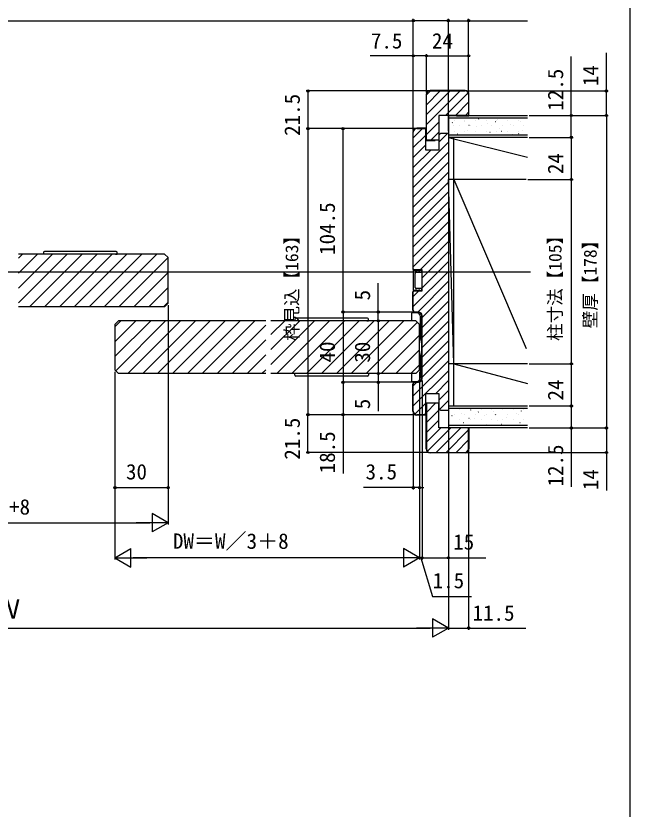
# Model space of a CAD drawing. Units: millimetres, scale not verified. Extents: x -525 to 525, y -783 to 779.
# Drawn here: x 175.1 to 525, y -0.4 to 451.5 of the extents above; entities that cross this region are included whole.
import ezdxf
from ezdxf.enums import TextEntityAlignment as Align

# ---------------------------------------------------------------- set-up
doc = ezdxf.new("R2010")
doc.units = ezdxf.units.MM
doc.header["$LTSCALE"] = 4
for name, color, linetype in [('0-3_YKK_11', 7, 'Continuous'), ('0-5_YKK_12', 2, 'Continuous'), ('0-6_YKK_13', 4, 'Continuous'), ('0-8_YKK_D', 6, 'Continuous'), ('0-9_YKK_ZWAK', 7, 'Continuous'), ('0-A_YSS_K', 3, 'Continuous'), ('0-B_YSS_KE', 3, 'Continuous')]:
    doc.layers.add(name, color=color, linetype=linetype)
doc.styles.add('ＭＳ ゴシック', font='')
doc.styles.get('ＭＳ ゴシック').set_extended_font_data('MS Gothic')

msp = doc.modelspace()

# ---------------------------------------------------------------- linework, layer by layer
at = {"layer": '0-3_YKK_11'}
for p, q in [((404.5, 282.784), (402.5, 282.784)), ((404.5, 282.584), (402.5, 282.584)), ((406.3, 244.784), (406.3, 280.784)), ((406.5, 244.784), (406.5, 280.784)), ((401.3, 226.284), (401.3, 241.784)), ((401.5, 226.284), (401.5, 241.784)), ((402.5, 242.984), (404.5, 242.984)), ((402.5, 242.784), (404.5, 242.784))]:
    msp.add_line(p, q, dxfattribs=at)
for points in [[(401.3, 385.284), (401.3, 307.201), (401.917, 306.584), (406.3, 306.584), (406.3, 305.584), (406.5, 305.584)], [(401.5, 283.784), (401.5, 294.284), (402, 294.784), (406.5, 294.784), (406.5, 295.784), (406.5, 305.784), (406.5, 306.784), (402, 306.784), (401.5, 307.284), (401.5, 385.284)], [(408.5, 380.484), (408.7, 380.484), (408.7, 387.484), (403.5, 387.484)], [(403.5, 387.284), (408.5, 387.284), (408.5, 380.484), (408.5, 375.284), (416.2, 375.284), (416.2, 383.784), (417.2, 384.784), (421.5, 384.784)], [(421.5, 384.784), (421.5, 226.784), (417.2, 226.784), (416.2, 227.784), (416.2, 236.284), (408.5, 236.284), (408.5, 231.284), (408.5, 224.284), (403.5, 224.284)], [(401.3, 283.784), (401.3, 294.367), (401.917, 294.984), (406.3, 294.984), (406.3, 295.984), (406.5, 295.984)], [(408.5, 231.084), (408.7, 231.084), (408.7, 224.084), (403.5, 224.084)]]:
    msp.add_lwpolyline(points, dxfattribs=at)
for centre, radius, start, end in [((403.5, 385.284), 2.2, 90.00001, 179.99999), ((403.5, 385.284), 2, 90.00001, 179.99999), ((402.5, 283.784), 1.2, 180.00001, 269.99999), ((402.5, 283.784), 1, 180.00001, 269.99999), ((404.5, 280.784), 2, 0.00001, 89.99999), ((404.5, 280.784), 1.8, 0.00001, 89.99999), ((404.5, 244.784), 2, 270.00001, 359.99999), ((404.5, 244.784), 1.8, 270.00001, 359.99999), ((402.5, 241.784), 1.2, 90.00001, 179.99999), ((402.5, 241.784), 1, 90.00001, 179.99999), ((403.5, 226.284), 2.2, 180.00001, 269.99999), ((403.5, 226.284), 2, 180.00001, 269.99999)]:
    msp.add_arc(centre, radius, start, end, dxfattribs=at)
at = {"layer": '0-5_YKK_12'}
for p, q in [((259.85, 315.784), (176.6, 315.784)), ((176.6, 313.431), (178.952, 315.784)), ((176.6, 304.946), (187.438, 315.784)), ((176.6, 296.461), (195.923, 315.784)), ((176.6, 287.975), (204.408, 315.784)), ((182.894, 285.784), (212.894, 315.784)), ((191.379, 285.784), (221.379, 315.784)), ((199.864, 285.784), (229.864, 315.784)), ((208.349, 285.784), (238.349, 315.784)), ((216.835, 285.784), (246.835, 315.784)), ((225.32, 285.784), (255.32, 315.784)), ((233.805, 285.784), (261.828, 313.806)), ((259.85, 315.784), (261.85, 313.784)), ((261.85, 287.784), (261.85, 313.784)), ((-122.5, 305.784), (468.247, 305.784)), ((242.291, 285.784), (261.85, 305.343)), ((250.776, 285.784), (261.85, 296.858)), ((259.85, 285.784), (176.6, 285.784)), ((259.261, 285.784), (261.85, 288.373)), ((259.85, 285.784), (261.85, 287.784)), ((231.5, 275.784), (233.5, 277.784)), ((231.5, 274.343), (234.941, 277.784)), ((231.5, 265.858), (243.426, 277.784)), ((231.5, 257.373), (251.911, 277.784)), ((231.5, 275.784), (231.5, 249.784)), ((231.948, 249.336), (260.396, 277.784)), ((317.401, 277.784), (233.5, 277.784)), ((238.882, 247.784), (268.882, 277.784)), ((247.367, 247.784), (277.367, 277.784)), ((255.852, 247.784), (285.852, 277.784)), ((264.337, 247.784), (294.337, 277.784)), ((272.823, 247.784), (302.823, 277.784)), ((281.308, 247.784), (311.308, 277.784)), ((403, 277.784), (320.401, 277.784)), ((320.401, 269.906), (328.279, 277.784)), ((320.401, 261.421), (336.764, 277.784)), ((320.401, 252.935), (345.249, 277.784)), ((323.734, 247.784), (353.734, 277.784)), ((332.22, 247.784), (362.22, 277.784)), ((340.705, 247.784), (370.705, 277.784)), ((349.19, 247.784), (379.19, 277.784)), ((357.676, 247.784), (387.676, 277.784)), ((366.161, 247.784), (396.161, 277.784)), ((374.646, 247.784), (403.823, 276.961)), ((403, 277.784), (405, 275.784)), ((405, 249.784), (405, 275.784)), ((289.793, 247.784), (317.401, 275.391)), ((298.279, 247.784), (317.401, 266.906)), ((383.131, 247.784), (405, 269.652)), ((306.764, 247.784), (317.401, 258.421)), ((391.617, 247.784), (404.873, 261.04)), ((233.5, 247.784), (231.5, 249.784)), ((315.249, 247.784), (317.401, 249.935)), ((400.102, 247.784), (405, 252.682)), ((403, 247.784), (405, 249.784)), ((317.401, 247.784), (233.5, 247.784)), ((403, 247.784), (320.401, 247.784))]:
    msp.add_line(p, q, dxfattribs=at)
at = {"layer": '0-6_YKK_13'}
for p, q in [((190.913, 316.814), (190.85, 315.784)), ((232.288, 317.284), (191.412, 317.284)), ((232.85, 315.784), (232.787, 316.814)), ((231.852, 315.784), (232.85, 315.784)), ((401.5, 306.534), (401.5, 295.034)), ((402.5, 306.534), (401.5, 306.534)), ((402.5, 306.284), (402.5, 306.534)), ((403.7, 306.284), (402.5, 306.284)), ((402.5, 296.784), (402.5, 304.784)), ((406.2, 305.284), (403, 305.284)), ((404.7, 306.284), (403.7, 306.784)), ((403.7, 306.284), (403.7, 306.784)), ((405.2, 306.284), (404.7, 306.284)), ((406.2, 306.284), (405.2, 306.784)), ((405.2, 306.284), (405.2, 306.784)), ((406.2, 306.284), (406.2, 305.284)), ((402.5, 295.034), (401.5, 295.034)), ((402.5, 295.034), (402.5, 295.284)), ((403.7, 295.284), (402.5, 295.284)), ((406.2, 296.284), (403, 296.284)), ((403.7, 294.784), (403.7, 295.284)), ((404.7, 295.284), (403.7, 294.784)), ((405.2, 295.284), (404.7, 295.284)), ((405.2, 294.784), (405.2, 295.284)), ((406.2, 295.284), (405.2, 294.784)), ((406.2, 296.284), (406.2, 295.284)), ((400.5, 281.984), (400.5, 281.952)), ((400.5, 281.952), (400.5, 277.784)), ((334.063, 278.814), (334, 277.784)), ((375.438, 279.284), (334.562, 279.284)), ((375.002, 277.784), (376, 277.784)), ((376, 277.784), (375.937, 278.814)), ((405.5, 268.74), (405.478, 268.522)), ((405.478, 268.075), (405.478, 268.522)), ((406.3, 269.184), (406.02, 269.184)), ((406.3, 269.184), (406.3, 256.384)), ((405.478, 257.047), (405.478, 257.493)), ((405.478, 257.047), (405.5, 256.828)), ((406.02, 256.384), (406.3, 256.384)), ((334.063, 246.753), (334, 247.784)), ((375.438, 246.284), (334.562, 246.284)), ((376, 247.784), (375.937, 246.753)), ((400.5, 247.784), (400.5, 243.616)), ((400.5, 243.616), (400.5, 243.584))]:
    msp.add_line(p, q, dxfattribs=at)
for points in [[(403.5, 282.284), (403.5, 282.284), (400.8, 282.284)], [(405.5, 268.74), (405.5, 280.284), (405.5, 280.284)], [(405.5, 245.284), (405.5, 245.284), (405.5, 256.828)], [(400.8, 243.284), (403.5, 243.284), (403.5, 243.284)]]:
    msp.add_lwpolyline(points, dxfattribs=at)
for centre, radius, start, end in [((191.412, 316.784), 0.5, 90, 176.5), ((232.288, 316.784), 0.5, 3.5, 90), ((403, 304.784), 0.5, 90, 180), ((403, 296.784), 0.5, 180, 270), ((400.8, 281.984), 0.3, 90, 174.88985), ((403.5, 280.284), 2, 0.00218, 89.99782), ((334.562, 278.784), 0.5, 90, 176.5), ((375.438, 278.784), 0.5, 3.5, 90), ((425.78, 262.784), 20.98, 162.8442, 197.1558), ((406.02, 268.884), 0.3, 90, 162.8442), ((406.02, 256.684), 0.3, 197.1558, 270), ((334.562, 246.784), 0.5, 183.5, 270), ((375.438, 246.784), 0.5, 270, 356.5), ((403.5, 245.284), 2, 270.00218, 359.99782), ((400.8, 243.584), 0.3, 185.11015, 270)]:
    msp.add_arc(centre, radius, start, end, dxfattribs=at)
for centre, major_axis, start_param, end_param in [((400.8, 281.987), (0.212, 0.214), 2.2670055, 2.3561945), ((400.8, 243.582), (-0.212, 0.214), 0.7853982, 0.8745872)]:
    msp.add_ellipse(centre, major_axis=major_axis, ratio=0.991311, start_param=start_param, end_param=end_param, dxfattribs=at)
at = {"layer": '0-8_YKK_D'}
for p, q in [((118.7, 448.783), (401.5, 448.783)), ((401.5, 410.984), (401.5, 449.783)), ((401.5, 386.284), (401.5, 449.783)), ((421.5, 448.783), (401.5, 448.783)), ((421.5, 385.784), (421.5, 449.783)), ((421.5, 385.784), (421.5, 449.783)), ((433, 407.783), (433, 449.783)), ((401.5, 386.284), (401.5, 429.783)), ((409, 407.783), (409, 429.783)), ((409, 407.783), (409, 429.783)), ((433, 407.783), (433, 429.783)), ((409, 428.783), (433, 428.783)), ((410, 408.783), (340.5, 408.783)), ((341.5, 408.783), (341.5, 387.284)), ((432, 408.783), (512.5, 408.783)), ((467.5, 394.784), (512.5, 394.784)), ((467.5, 394.784), (512.5, 394.784)), ((467.5, 394.784), (492.5, 394.784)), ((511.5, 394.784), (511.5, 216.784)), ((402.5, 387.284), (340.5, 387.284)), ((402.5, 387.284), (340.5, 387.284)), ((341.5, 387.284), (341.5, 224.284)), ((402.5, 387.284), (360.5, 387.284)), ((361.5, 282.784), (361.5, 387.284)), ((467.5, 382.284), (492.5, 382.284)), ((467.5, 382.284), (492.5, 382.284)), ((491.5, 382.284), (491.5, 358.284)), ((466.747, 358.284), (492.5, 358.284)), ((466.747, 358.284), (492.5, 358.284)), ((491.5, 358.284), (491.5, 253.284)), ((261.85, 286.784), (261.85, 181.784)), ((261.85, 286.784), (261.85, 161.784)), ((401.5, 282.784), (360.5, 282.784)), ((401.5, 282.784), (360.5, 282.784)), ((361.5, 282.784), (361.5, 242.784)), ((401.5, 282.784), (380.5, 282.784)), ((381.5, 277.784), (381.5, 247.784)), ((467.5, 253.284), (492.5, 253.284)), ((467.5, 253.284), (492.5, 253.284)), ((491.5, 253.284), (491.5, 229.284)), ((231.5, 248.784), (231.5, 141.784)), ((231.5, 248.784), (231.5, 181.784)), ((405, 248.784), (405, 141.784)), ((405, 248.784), (405, 181.784)), ((405, 248.784), (405, 141.784)), ((401.5, 242.784), (360.5, 242.784)), ((401.5, 242.784), (360.5, 242.784)), ((401.5, 242.784), (380.5, 242.784)), ((406.5, 243.784), (406.5, 141.784)), ((406.5, 243.784), (406.5, 141.784)), ((467.5, 229.284), (492.5, 229.284)), ((467.5, 229.284), (492.5, 229.284)), ((402.5, 224.284), (340.5, 224.284)), ((402.5, 224.284), (340.5, 224.284)), ((341.5, 202.785), (341.5, 224.284)), ((402.5, 224.284), (360.5, 224.284)), ((401.5, 225.284), (401.5, 181.784)), ((421.5, 225.784), (421.5, 101.784)), ((421.5, 225.784), (421.5, 101.784)), ((421.5, 225.784), (421.5, 141.784)), ((467.5, 216.784), (512.5, 216.784)), ((467.5, 216.784), (492.5, 216.784)), ((468.5, 216.784), (512.5, 216.784)), ((433, 203.784), (433, 101.784)), ((410, 202.785), (340.5, 202.785)), ((432, 202.784), (512.5, 202.784)), ((231.5, 182.784), (261.85, 182.784)), ((401.5, 182.784), (373.173, 182.784)), ((405, 182.784), (401.5, 182.784)), ((405, 182.784), (407.55, 182.784)), ((261.85, 162.784), (252.757, 168.034)), ((252.757, 168.034), (252.757, 157.534)), ((97.2, 162.784), (251.35, 162.784)), ((261.85, 162.784), (243.663, 162.784)), ((261.85, 162.784), (252.757, 157.534)), ((231.5, 142.784), (240.593, 148.034)), ((240.593, 137.534), (240.593, 148.034)), ((405, 142.784), (395.907, 148.034)), ((395.907, 148.034), (395.907, 137.534)), ((231.5, 142.784), (240.593, 137.534)), ((231.5, 142.784), (249.687, 142.784)), ((394.5, 142.784), (242, 142.784)), ((405, 142.784), (386.813, 142.784)), ((405, 142.784), (395.907, 137.534)), ((405, 142.784), (402.45, 142.784)), ((405, 142.784), (406.5, 142.784)), ((405, 142.784), (406.5, 142.784)), ((406.5, 142.784), (409.05, 142.784)), ((421.5, 102.784), (412.407, 108.034)), ((412.407, 108.034), (412.407, 97.534)), ((-64.5, 102.784), (411, 102.784)), ((421.5, 102.784), (403.313, 102.784)), ((421.5, 102.784), (412.407, 97.534))]:
    msp.add_line(p, q, dxfattribs=at)
for points in [[(421.5, 448.783), (433, 448.783), (466.55, 448.783)], [(511.5, 394.784), (511.5, 408.783), (511.5, 430.401)], [(409, 428.783), (401.5, 428.783), (376.995, 428.783)], [(491.5, 382.284), (491.5, 394.784), (491.5, 428.334)], [(381.5, 277.784), (381.5, 282.784), (381.5, 299.27)], [(381.5, 247.784), (381.5, 242.784), (381.5, 226.297)], [(361.5, 242.784), (361.5, 224.284), (361.5, 190.734)], [(491.5, 229.284), (491.5, 216.784), (491.5, 183.234)], [(511.5, 216.784), (511.5, 202.784), (511.5, 181.166)], [(405.75, 142.784), (412.35, 120.784), (434.623, 120.784)], [(406.5, 142.784), (421.5, 142.784), (442.777, 142.784)], [(421.5, 102.784), (433, 102.784), (465.55, 102.784)]]:
    msp.add_lwpolyline(points, dxfattribs=at)
for centre in [(401.5, 448.783), (401.5, 448.783), (421.5, 448.783), (421.5, 448.783), (433, 448.783), (401.5, 428.783), (409, 428.783), (409, 428.783), (433, 428.783), (341.5, 408.783), (511.5, 408.783), (491.5, 394.784), (511.5, 394.784), (511.5, 394.784), (341.5, 387.284), (341.5, 387.284), (361.5, 387.284), (491.5, 382.284), (491.5, 382.284), (491.5, 358.284), (491.5, 358.284), (361.5, 282.784), (361.5, 282.784), (381.5, 282.784), (381.5, 277.784), (381.5, 277.784), (491.5, 253.284), (491.5, 253.284), (381.5, 247.784), (381.5, 247.784), (361.5, 242.784), (361.5, 242.784), (381.5, 242.784), (491.5, 229.284), (491.5, 229.284), (341.5, 224.284), (341.5, 224.284), (361.5, 224.284), (491.5, 216.784), (511.5, 216.784), (511.5, 216.784), (341.5, 202.785), (511.5, 202.784), (231.5, 182.784), (261.85, 182.784), (401.5, 182.784), (405, 182.784), (406.5, 142.784), (421.5, 142.784), (433, 102.784)]:
    msp.add_circle(centre, 0.637, dxfattribs=at)
at = {"layer": '0-9_YKK_ZWAK'}
msp.add_lwpolyline([(-525, -783.3), (525, -783.3), (525, 746.7)], dxfattribs=at)
at = {"layer": '0-A_YSS_K'}
for p, q in [((409, 406.588), (411.194, 408.783)), ((409, 400.932), (416.851, 408.783)), ((409, 395.275), (422.508, 408.783)), ((409, 389.618), (428.165, 408.783)), ((419.823, 394.784), (432.764, 407.725)), ((425.48, 394.784), (433, 402.304)), ((421.5, 394.784), (466.5, 394.784)), ((421.5, 394.784), (421.5, 216.784)), ((466.5, 393.284), (421.5, 393.284)), ((431.136, 394.784), (433, 396.647)), ((409, 383.961), (416, 390.961)), ((421.836, 388.954), (421.936, 388.954)), ((423.577, 390.668), (423.744, 390.778)), ((424.617, 389.296), (424.636, 389.302)), ((424.686, 391.704), (424.786, 391.704)), ((427.916, 388.954), (428.016, 388.954)), ((430.766, 391.704), (430.866, 391.704)), ((430.858, 391.505), (430.877, 391.512)), ((433.182, 389.19), (433.349, 389.3)), ((433.996, 388.954), (434.096, 388.954)), ((436.846, 391.704), (436.946, 391.704)), ((438.561, 392.75), (438.728, 392.86)), ((440.076, 388.954), (440.176, 388.954)), ((442.926, 391.704), (443.026, 391.704)), ((443.876, 390.433), (443.895, 390.44)), ((446.156, 388.954), (446.256, 388.954)), ((448.166, 391.272), (448.333, 391.382)), ((449.006, 391.704), (449.106, 391.704)), ((449.457, 392.41), (449.475, 392.416)), ((452.236, 388.954), (452.336, 388.954)), ((455.086, 391.704), (455.186, 391.704)), ((456.895, 389.362), (456.914, 389.368)), ((458.316, 388.954), (458.416, 388.954)), ((461.166, 391.704), (461.266, 391.704)), ((462.475, 391.338), (462.494, 391.344)), ((464.396, 388.954), (464.496, 388.954)), ((401.5, 382.118), (406.666, 387.284)), ((411.478, 380.783), (416, 385.304)), ((416.2, 379.847), (421.136, 384.784)), ((424.686, 385.724), (424.786, 385.724)), ((426.569, 384.305), (426.588, 384.311)), ((430.766, 385.724), (430.866, 385.724)), ((432.15, 386.281), (432.169, 386.288)), ((436.846, 385.724), (436.946, 385.724)), ((437.636, 388.224), (437.655, 388.23)), ((442.926, 385.724), (443.026, 385.724)), ((445.168, 385.209), (445.187, 385.216)), ((449.006, 385.724), (449.106, 385.724)), ((450.654, 387.152), (450.673, 387.159)), ((451.776, 385.826), (451.943, 385.936)), ((455.086, 385.724), (455.186, 385.724)), ((461.166, 385.724), (461.266, 385.724)), ((461.381, 384.348), (461.548, 384.458)), ((463.673, 386.08), (463.692, 386.087)), ((401.5, 376.461), (408.5, 383.461)), ((421.5, 383.784), (466.5, 383.784)), ((466.5, 382.284), (421.5, 382.284)), ((421.5, 382.284), (466.5, 371.03)), ((424.5, 358.284), (424.5, 382.284)), ((436.853, 383.784), (436.959, 383.854)), ((458.187, 384.137), (458.206, 384.144)), ((401.5, 359.49), (421.5, 379.49)), ((401.5, 370.804), (408.5, 377.804)), ((401.5, 365.147), (411.636, 375.284)), ((401.5, 353.834), (421.5, 373.834)), ((401.5, 348.177), (421.5, 368.177)), ((401.5, 342.52), (421.5, 362.52)), ((465.747, 358.284), (421.5, 358.284)), ((424.5, 253.284), (421.5, 358.284)), ((424.5, 253.284), (424.5, 358.284)), ((424.5, 358.284), (465.747, 262.041)), ((401.5, 336.863), (421.5, 356.863)), ((401.5, 331.206), (421.5, 351.206)), ((401.5, 325.549), (421.5, 345.549)), ((401.5, 319.892), (421.5, 339.892)), ((401.5, 314.236), (421.5, 334.236)), ((401.5, 308.579), (421.5, 328.579)), ((405.362, 306.784), (421.5, 322.922)), ((406.5, 302.265), (421.5, 317.265)), ((406.5, 296.608), (421.5, 311.608)), ((401.5, 285.951), (421.5, 305.951)), ((403.989, 282.784), (421.5, 300.294)), ((401.5, 291.608), (404.676, 294.784)), ((406.5, 279.638), (421.5, 294.638)), ((406.5, 273.981), (421.5, 288.981)), ((406.5, 268.324), (421.5, 283.324)), ((406.5, 262.667), (421.5, 277.667)), ((406.5, 257.01), (421.5, 272.01)), ((406.5, 251.353), (421.5, 266.353)), ((406.5, 245.696), (421.5, 260.696)), ((401.5, 235.04), (421.5, 255.04)), ((466.5, 253.284), (421.5, 253.284)), ((401.5, 229.383), (421.5, 249.383)), ((401.5, 240.696), (403.587, 242.784)), ((414.058, 236.284), (421.5, 243.726)), ((416.2, 232.769), (421.5, 238.069)), ((402.392, 224.618), (408.5, 230.726)), ((409, 225.569), (414.216, 230.785)), ((416.536, 227.448), (421.5, 232.412)), ((409, 219.912), (416, 226.912)), ((421.5, 229.284), (466.5, 229.284)), ((466.5, 227.784), (421.5, 227.784)), ((421.836, 227.434), (421.936, 227.434)), ((427.916, 227.434), (428.016, 227.434)), ((433.996, 227.434), (434.096, 227.434)), ((434.267, 226.983), (434.286, 226.99)), ((440.076, 227.434), (440.176, 227.434)), ((446.156, 227.434), (446.256, 227.434)), ((452.236, 227.434), (452.336, 227.434)), ((458.316, 227.434), (458.416, 227.434)), ((463.047, 226.409), (463.214, 226.52)), ((464.396, 227.434), (464.496, 227.434)), ((407.715, 224.284), (408.5, 225.069)), ((421.836, 221.454), (421.936, 221.454)), ((423.201, 223.064), (423.22, 223.071)), ((423.474, 223.723), (423.641, 223.834)), ((424.686, 224.204), (424.786, 224.204)), ((427.916, 221.454), (428.016, 221.454)), ((428.781, 225.04), (428.8, 225.047)), ((430.766, 224.204), (430.866, 224.204)), ((433.079, 222.245), (433.246, 222.356)), ((433.996, 221.454), (434.096, 221.454)), ((436.219, 221.992), (436.238, 221.999)), ((436.846, 224.204), (436.946, 224.204)), ((438.458, 225.805), (438.625, 225.916)), ((440.076, 221.454), (440.176, 221.454)), ((441.8, 223.969), (441.819, 223.975)), ((442.926, 224.204), (443.026, 224.204)), ((446.156, 221.454), (446.256, 221.454)), ((447.286, 225.911), (447.305, 225.918)), ((448.063, 224.327), (448.23, 224.438)), ((449.006, 224.204), (449.106, 224.204)), ((452.236, 221.454), (452.336, 221.454)), ((454.818, 222.897), (454.837, 222.903)), ((455.086, 224.204), (455.186, 224.204)), ((458.316, 221.454), (458.416, 221.454)), ((460.304, 224.84), (460.323, 224.846)), ((461.166, 224.204), (461.266, 224.204)), ((464.396, 221.454), (464.496, 221.454)), ((409, 214.255), (416, 221.255)), ((421.5, 218.284), (466.5, 218.284)), ((429.979, 219.783), (429.998, 219.789)), ((442.997, 218.711), (443.016, 218.718)), ((449.238, 220.921), (449.257, 220.927)), ((451.673, 218.881), (451.84, 218.991)), ((462.256, 219.849), (462.275, 219.856)), ((409, 208.598), (417.186, 216.785)), ((409.51, 203.451), (422.842, 216.784)), ((414.5, 202.785), (428.499, 216.784)), ((420.156, 202.784), (433, 215.628)), ((466.5, 216.784), (421.5, 216.784)), ((425.813, 202.784), (433, 209.971)), ((431.545, 202.859), (432.924, 204.238))]:
    msp.add_line(p, q, dxfattribs=at)
msp.add_lwpolyline([(424.5, 229.284), (424.5, 253.284), (466.5, 242.03)], dxfattribs=at)
at = {"layer": '0-B_YSS_KE'}
for p, q in [((431, 408.984), (411, 408.984)), ((411, 408.783), (431, 408.783)), ((416, 394.783), (416, 380.783)), ((433, 204.784), (433, 216.784)), ((411, 202.784), (431, 202.784)), ((431, 202.584), (411, 202.584))]:
    msp.add_line(p, q, dxfattribs=at)
for points in [[(408.8, 406.784), (408.8, 380.584), (414, 380.584), (414, 380.784)], [(416, 380.783), (409, 380.783), (409, 406.783)], [(433, 406.784), (433, 394.784), (416, 394.784)], [(426, 394.784), (426, 394.584), (433.2, 394.584), (433.2, 406.784)], [(408.8, 204.784), (408.8, 230.984), (414, 230.984), (414, 230.784)], [(416, 230.785), (409, 230.785), (409, 204.785)], [(433, 216.785), (416, 216.785), (416, 230.785)], [(426, 216.784), (426, 216.984), (433.2, 216.984), (433.2, 204.784)]]:
    msp.add_lwpolyline(points, dxfattribs=at)
for centre, radius, start, end in [((411, 406.784), 2.2, 90, 180), ((411, 406.783), 2, 90, 180), ((431, 406.784), 2.2, 0, 90), ((431, 406.783), 2, 0, 90), ((411, 204.784), 2.2, 180, 270), ((411, 204.785), 2, 180, 270), ((431, 204.784), 2, 270, 0), ((431, 204.784), 2.2, 270, 0)]:
    msp.add_arc(centre, radius, start, end, dxfattribs=at)

# ---------------------------------------------------------------- texts
at = {"layer": '0-8_YKK_D', "style": 'ＭＳ ゴシック'}
for s, height, p in [('7.5', 8.798, (377.336, 430.283)), ('24', 8.798, (412.102, 430.283)), ('30', 8.798, (237.811, 184.784)), ('3.5', 8.798, (374.286, 184.784)), ('DW=W／3+8', 8.798, (129.309, 164.761)), ('DW＝W／3＋8', 8.798, (264.557, 145.261)), ('15', 8.798, (424.209, 144.784)), ('1.5', 8.798, (412.509, 122.784)), ('Ｗ', 11, (162.597, 104.784)), ('11.5', 8.798, (435.209, 104.284))]:
    msp.add_text(s, height=height, dxfattribs=at).set_placement(p, align=Align.BOTTOM_LEFT)
for s, height, p in [('12.5', 8.798, (489.5, 397.493)), ('14', 8.798, (509.5, 411.492)), ('21.5', 8.798, (339.5, 383.169)), ('24', 8.798, (489.5, 361.386)), ('104.5', 8.798, (359.5, 315.329)), ('枠見込【163】', 7.331, (338.136, 266.267)), ('柱寸法【105】', 7.331, (488.136, 266.323)), ('壁厚【178】', 7.331, (508.136, 273.568)), ('5', 8.798, (379.5, 289.429)), ('40', 8.798, (359.5, 254.056)), ('30', 8.798, (379.5, 253.92)), ('24', 8.798, (489.5, 232.386)), ('5', 8.798, (379.5, 227.411)), ('21.5', 8.798, (339.5, 198.671)), ('18.5', 8.798, (359.5, 190.893)), ('12.5', 8.798, (489.5, 183.393)), ('14', 8.798, (509.5, 181.325))]:
    msp.add_text(s, height=height, rotation=90, dxfattribs=at).set_placement(p, align=Align.BOTTOM_LEFT)

doc.saveas('drawing.dxf')
